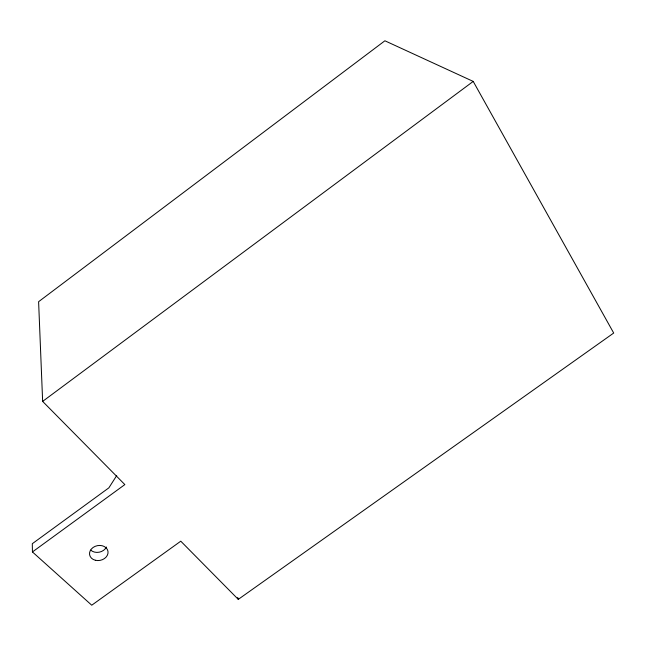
<?xml version="1.0" encoding="UTF-8"?>
<svg xmlns="http://www.w3.org/2000/svg" width="646" height="646" viewBox="0 0 646 646"><rect width="100%" height="100%" fill="white"/><g stroke="black" fill="none" stroke-linecap="round" stroke-linejoin="round"><path stroke-width="0.97" d="M116.708 475.577L108.867 487.843L32.3 543.706L32.437 551.942L91.748 605.213L180.775 541.187L238.277 599.375L613.7 333.037L473.211 81.412L384.895 40.787L38.607 301.698L42.644 401.392L124.848 484.589L32.437 551.942M42.644 401.392L473.211 81.412M237.696 597.453L238.277 599.375M106.396 547.025A9.238 7.421 -11.7 0 1 90.731 550.109M95.382 560.268A9.343 7.477 -11.9 0 0 107.963 551.224A9.343 7.477 -11.9 0 0 93.024 547.525A9.343 7.477 -11.9 0 0 95.382 560.268"/></g></svg>
